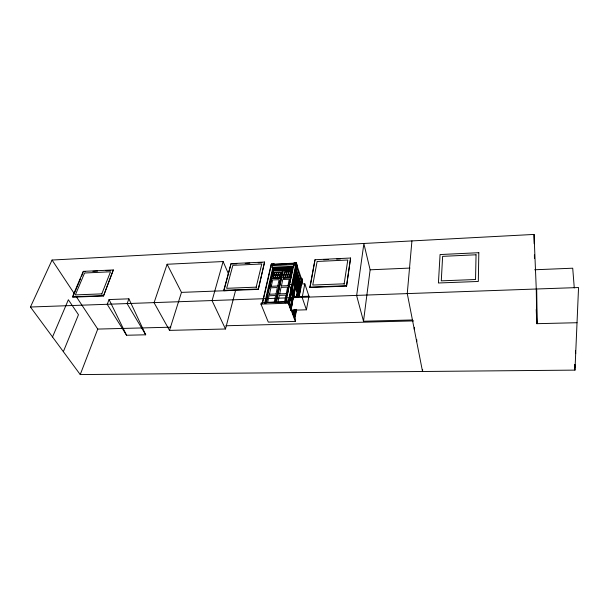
<?xml version="1.0" encoding="UTF-8"?>
<svg xmlns="http://www.w3.org/2000/svg" width="609" height="609" viewBox="0 0 609 609"><rect width="100%" height="100%" fill="white"/><g stroke="black" fill="none" stroke-linecap="round" stroke-linejoin="round"><path stroke-width="0.91" d="M577.028 322.717L536.795 323.683L536.263 289.009L534.04 234.427L52.062 260.035L30.45 307.012L80.236 374.573L574.972 370.12L578.55 287.532L536.681 288.993L537.199 323.668M422.661 369.602L422.532 371.49L407.261 293.538L411.935 240.844M416.701 341.718L416.845 339.83M414.249 329.187L414.394 327.33M289.092 304.218L297.085 265.44L289.092 304.135M363.497 321.248L370.135 269.802L363.87 243.676L356.638 295.609L363.497 321.248L412.438 319.961M299.24 296.507L302.209 280.962L301.151 284.943M346.536 286.123L350.586 258.026L315.013 259.731L309.882 287.098L310.019 287.524L346.536 286.123L350.586 258.026M344.146 283.817L347.792 260.02L317.122 261.467L312.76 285.042L344.146 283.817L344.268 284.251M306.418 309.798L308.953 296.218L304.82 283.863L289.168 284.479L293.546 296.758L290.82 310.278L306.418 309.798L302.178 297.512L304.82 283.863M310.019 287.524L315.013 259.731M295.289 321.392L295.548 320.068L288.887 301.858L261.284 302.787L260.972 304.112L268.295 322.115L295.289 321.392L288.613 303.191L296.583 263.933L295.913 263.575L293.363 264.078M294.231 317.951L295.768 309.715M298.38 296.903L301.181 282.264M295.038 316.033L295.395 314.206M300.252 289.511L299.354 294.086L300.816 286.831M301.912 280.795L302.224 279.569L301.881 281.099M295.06 316.086L295.959 311.519M301.173 284.997L301.874 281.282M294.931 318.461L296.644 309.319M295.677 272.124L299.636 283.687L299.095 284.388L299.369 283.01M299.636 283.687L300.161 282.979L295.616 269.635L300.161 282.979M293.934 315.835L295.182 309.372M297.74 296.621L300.618 281.914M301.782 278.48C300.998 281.388 302.551 277.871 301.219 278.184M292.64 314.145L293.462 310.05M296.035 297.131L296.941 292.594L295.411 288.232L294.124 294.589L295.053 297.207M297.23 291.125L298.479 284.875L296.971 280.49L295.708 286.755L297.497 291.117L296.043 286.428L297.565 290.805M290.82 308.124L297.017 277.521L291.186 307.69M291.384 308.177L292.213 304.074M293.264 298.859L293.827 296.088M297.497 291.117L296.043 286.428M287.646 293.424L288.384 289.777M289.876 282.477L291.361 275.184M291.734 273.357L292.526 268.736L273.205 269.604L273.289 268.729L292.602 267.853L273.365 268.919M290.15 307.355L291.323 301.6L290.036 298.06M293.934 280.376L295.114 284.258L293.873 280.696M290.729 307.202L296.75 277.529L295.357 273.479M296.377 264.123L296.56 262.898L296.766 265.273L296.438 262.646L294.345 262.616L294.109 263.903L296.225 263.925M288.537 302.604L296.492 263.933M288.917 303.503L289.298 301.661M291.559 290.622L290.242 297.063L292.335 286.999M291.939 288.78L292.312 286.938M293.827 279.584L294.771 274.979M295.715 270.381L296.096 268.539M288.94 303.564L289.884 298.958M293.85 279.645L295.357 272.284M295.738 270.442L296.111 268.599M295.715 263.773L295.974 262.54M295.73 263.826L295.989 262.593M295.913 263.575L288.263 302.361M285.286 302.711L292.784 266.841M285.377 302.711L292.876 266.833M293.827 264.618L293.477 266.27L272.078 267.252L272.451 265.615L293.827 264.618L294.276 265.943M294.345 262.616L293.683 264.253M289.321 277.361L289.785 274.651L288.164 274.72L287.699 277.43M289.914 274.53L290.371 271.835L288.765 271.911L288.301 274.598M284.563 301.919L285.88 295.144L279.295 295.38L277.94 302.14M286.268 293.812L287.562 287.143L281.023 287.395L279.691 294.048M287.943 285.827L289.214 279.265L282.728 279.531L281.419 286.085M289.526 277.788L290.843 271.507L284.403 271.789L283.048 278.054L289.526 277.788L282.979 277.871L289.526 277.285L283.048 277.552M293.256 313.978L294.231 309.349M296.766 297.321L299.499 284.373L295.205 271.842M287.296 277.445L287.76 274.743L286.146 274.811L285.674 277.514M287.89 274.613L288.361 271.926L286.748 271.995L286.276 274.682M285.271 277.529L285.743 274.826L284.129 274.895L283.657 277.597M285.872 274.705L286.344 272.017L284.738 272.086L284.266 274.773M276.357 302.011L283.147 270.122M275.359 302.688L282.454 270.251L283.177 270.221L276.105 302.665M275.633 301.942L282.424 270.16M279.211 277.788L279.698 275.085L278.092 275.154L277.605 277.849M279.836 274.964L280.315 272.284L278.716 272.352L278.229 275.032M274.225 302.27L275.595 295.517L269.056 295.753L267.648 302.49M275.999 294.185L277.354 287.539L270.86 287.791L269.475 294.421M277.75 286.23L279.082 279.683L272.642 279.95L271.271 286.481M279.409 278.214L280.787 271.949L274.385 272.231L272.969 278.48L279.409 278.214L272.969 278.48M277.202 277.871L277.689 275.177L276.083 275.245L275.595 277.94M277.826 275.047L278.313 272.368L276.714 272.436L276.227 275.116M275.192 277.955L275.687 275.26L274.08 275.329L273.586 278.024M275.824 275.139L276.311 272.459L274.72 272.527L274.225 275.207M282.523 270.442L273.258 270.853L273.205 269.604M266.072 302.353L273.723 268.797M266.293 303.031L268.166 294.802M269.825 287.494L270.662 283.84M271.074 282.013L271.911 278.359L271.165 282.005M272.322 276.532L273.784 270.13M269.916 287.494L270.746 283.832M272.413 276.524L273.038 273.784M273.296 264.824L273.578 263.598C266.293 264.824 276.631 266.339 273.578 263.598M273.312 264.869L273.593 263.651M264.702 303.084L272.855 267.366M273.791 264.923L273.974 264.116L294.299 263.157M265.28 303.381L273.441 267.724M265.372 303.373L273.525 267.716M262.388 302.566L270.982 265.121L273.487 264.626L274.149 264.976M262.509 303.16L271.37 264.725M271.713 264.945L271.995 263.727M258.3 289.397L264.58 262.037L231.047 263.644L223.754 290.303L223.937 290.714L258.3 289.397L264.58 262.037M256.176 287.151L261.779 263.979L232.866 265.341L226.639 288.308L256.176 287.151L256.343 287.57M167.11 264.26L154.069 302.696L169.5 330.382L225.49 328.997L235.607 290.31L181.474 292.381L167.11 264.26L223.115 261.535L228.794 274.613M223.937 290.714L231.047 263.644M223.115 261.535L212.069 300.663L225.49 328.997M169.5 330.382L181.474 292.381M128.88 298.829L127.121 303.632L145.703 334.798L126.55 335.247L107.222 304.333L109.064 299.552L128.88 298.829L145.703 334.798M80.236 374.573L97.752 329.081L76.468 296.91M103.484 296.012L113.32 269.947L83.235 271.378L72.486 296.796L72.745 297.184L103.484 296.012L113.32 269.947M101.794 293.873L110.511 271.789L84.582 273.007L75.371 294.901L101.794 293.873L102.038 294.269M63.351 351.659L78.47 314.724L68.36 299.765L52.526 336.975M73.118 296.309L80.517 278.777M81.629 276.151L83.113 272.642M294.368 262.669L285.705 302.323L287.928 302.247M301.805 279.904L302.148 279.577M232.151 264.009L236.81 263.788M245.183 263.392L249.842 263.172M258.224 262.768L261.946 262.593M323.569 259.754L328.243 259.533M336.67 259.129L340.408 258.954M85.359 271.675L83.235 271.378M92.88 271.317L97.577 271.096M106.035 270.693L110.731 270.472M274.172 263.948L274.644 265.288M274.058 264.534L293.652 263.613M280.262 264.626L285.811 264.367M273.449 268.044L292.746 267.168M273.312 269.886L292.624 269.018M273.152 270.571L292.579 269.993L283.246 270.404M370.135 269.802L410.032 268.067M274.157 275.017L275.755 274.948M276.159 274.933L277.757 274.865M278.161 274.842L279.767 274.773M284.197 274.583L285.811 274.514M286.215 274.499L287.829 274.431M288.232 274.408L289.846 274.339M273.517 277.833L275.123 277.765M275.527 277.75L277.133 277.681M277.537 277.666L279.143 277.597M283.588 277.407L285.202 277.339M285.606 277.323L287.227 277.255M287.631 277.24L289.252 277.171M296.75 277.529L297.146 277.514M297.321 278.016L296.918 278.031L299.095 284.388M534.649 269.772L572.719 268.204L574.279 287.943M302.209 280.962L301.805 279.516L301.181 279.226M295.175 283.946L293.972 281.282M271.203 286.299L277.681 286.04M281.35 285.895L287.874 285.644M223.754 290.303L258.132 288.978M309.882 287.098L346.414 285.697M72.486 296.796L103.241 295.624M269.399 294.238L275.93 293.995M279.622 293.865L286.2 293.622M293.546 296.758L308.953 296.218M536.263 289.009L30.45 307.012M267.572 302.308L274.149 302.079M277.871 301.957L284.494 301.737M260.972 304.112L288.613 303.191M97.752 329.081L170.802 327.193M225.825 325.762L413.671 320.905M52.062 260.035L74.389 293.774M109.064 299.552L126.55 335.247M272.078 267.252L272.566 268.561M271.591 264.07L272.01 265.204M286.329 298.067L290.82 310.278M290.029 295.654L291.627 300.077L292.944 293.607L291.681 290.059M291.985 288.559L293.249 292.114L294.543 285.743L293.294 282.18M293.599 280.703L294.84 284.266L296.119 278.001L295.198 275.321M295.776 271.211L300.031 283.672M296.027 268.934L300.564 282.287M301.851 278.473L302.224 279.569M296.583 263.933L297.085 265.44M575.475 350.86L575.688 353.654M574.888 364.517L575.094 367.356M574.561 364.509L574.972 370.12M536.232 309.494L536.795 323.683M534.04 234.427L534.2 243.729M534.39 254.889L534.451 258.612M478.819 252.705L478.309 281.465L438.419 282.987L440.071 254.547L478.819 252.705M476.048 254.783L475.538 279.516L441.274 280.848L442.629 256.351L476.048 254.783M302.308 281.282L301.988 282.926L296.979 268.127L297.314 266.468L302.308 281.282M297.291 286.352L296.789 288.864L296.408 287.768L296.91 285.263L297.291 286.352M297.854 283.55L297.352 286.04L296.979 284.951L297.481 282.454L297.854 283.55M297.39 286.626L296.887 289.138L297.261 290.227L297.763 287.714L297.39 286.626M297.946 283.817L297.451 286.314L297.824 287.402L298.326 284.913L297.946 283.817M296.438 283.885L295.928 286.397L296.317 287.494L296.819 284.989L296.438 283.885M297.002 281.076L296.499 283.573L296.88 284.677L297.382 282.18L297.002 281.076M294.901 279.455L294.391 281.975L294.002 280.863L294.52 278.343L294.901 279.455M295.479 276.646L294.969 279.143L294.581 278.031L295.091 275.527L295.479 276.646M295 279.737L294.49 282.249L294.87 283.36L295.388 280.848L295 279.737M295.578 276.92L295.068 279.424L295.449 280.536L295.959 278.031L295.578 276.92M279.409 277.712L272.977 277.978L279.409 277.712"/></g></svg>
